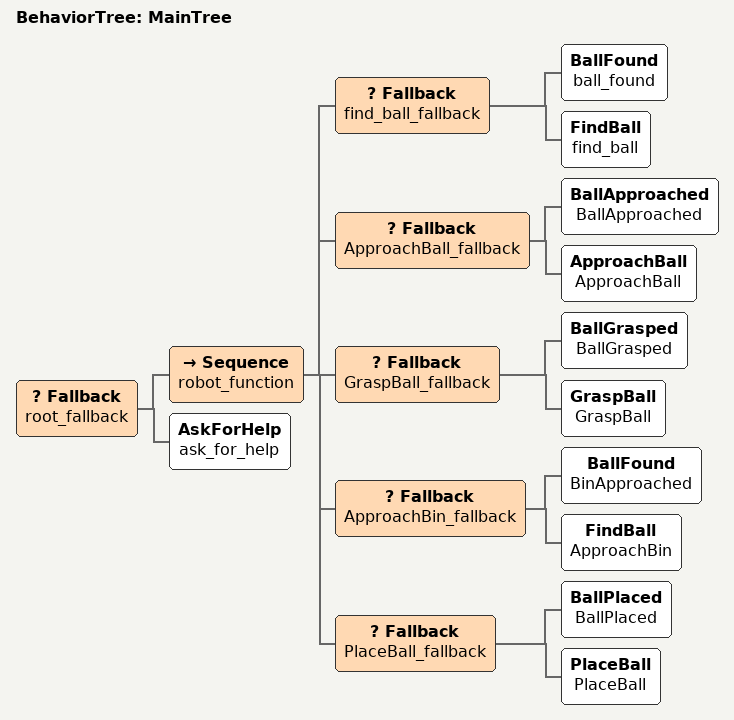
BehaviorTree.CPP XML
<root BTCPP_format="4" >
  <BehaviorTree ID="MainTree">

  <Fallback name="root_fallback">

    <Sequence name="robot_function">

      <Fallback name="find_ball_fallback">
          <BallFound name="ball_found"/>
          <FindBall name="find_ball" />
      </Fallback>

      <Fallback name="ApproachBall_fallback">
          <BallApproached name="BallApproached"/>
          <ApproachBall name="ApproachBall" />
      </Fallback>

      <Fallback name="GraspBall_fallback">
          <BallGrasped name="BallGrasped"/>
          <GraspBall name="GraspBall" />
      </Fallback>

      <Fallback name="ApproachBin_fallback">
          <BallFound name="BinApproached"/>
          <FindBall name="ApproachBin" />
      </Fallback>

      <Fallback name="PlaceBall_fallback">
          <BallPlaced name="BallPlaced"/>
          <PlaceBall name="PlaceBall" />
      </Fallback>

    </Sequence>

    <AskForHelp name="ask_for_help"/>

  </Fallback>

  </BehaviorTree>
</root>
